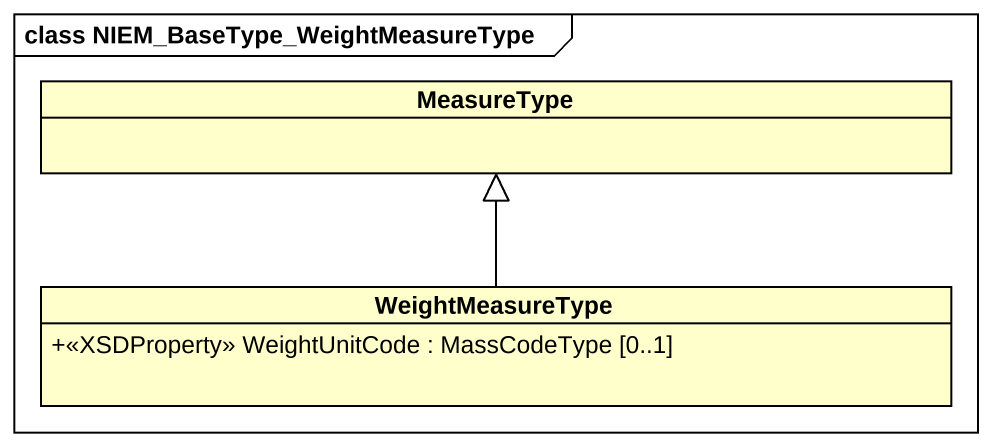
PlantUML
@startuml
mainframe class NIEM_BaseType_WeightMeasureType
hide circle
hide empty members
skinparam classAttributeIconSize 0
class MeasureType
class WeightMeasureType {
  +<<XSDProperty>> WeightUnitCode : MassCodeType [0..1]
}
WeightMeasureType -up-|> MeasureType
@enduml
